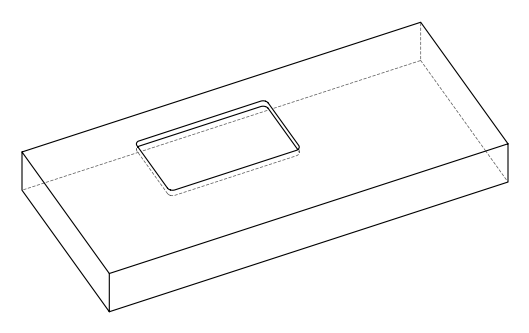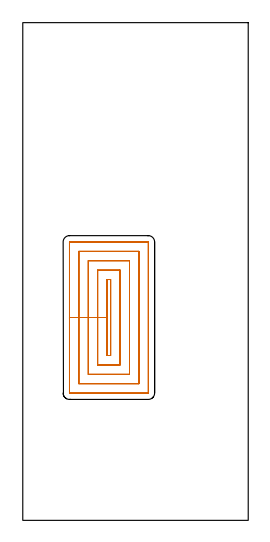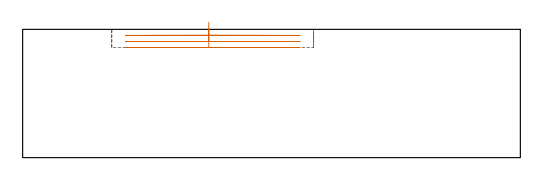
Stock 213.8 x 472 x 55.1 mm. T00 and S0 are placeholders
(PLAN: 1 operations, 0 tool changes, 9.3 min)
(1 MILL_RECTANGULAR_POCKET | POCKET_RECTANGULAR_STRAIGHT | UGT0201_129 | Follow Part, ap 2.975, ae 75% | 9.3 min | 104814 mm3)
(TOOL UGT0201_129 | Carbide End Mill 11.9 | D11.9 FL15 Z4)
(OP 1 MILL_RECTANGULAR_POCKET)
G17 G21 G94 G90
T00 M6
G54
G17 G0 G90 X79.95 Y213.249 S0 M3
G43 Z65.1 H0
Z58.1
G94 G1 Y192.35 Z52.5 F250.
Y156.35 F500.
X83.35
Y228.35
X79.95
Y192.35
X71.025
Y147.425
X92.275
Y237.275
X71.025
Y192.35
X62.1
Y138.5
X101.2
Y246.2
X62.1
Y192.35
X53.175
Y129.575
X110.125
Y255.125
X53.175
Y192.35
X44.25
Y120.7
X44.248 Y120.67
X44.27 Y120.648
X44.3 Y120.65
X119.
X119.03 Y120.648
X119.052 Y120.67
X119.05 Y120.7
Y264.
X119.052 Y264.03
X119.03 Y264.052
X119. Y264.05
X44.3
X44.27 Y264.052
X44.248 Y264.03
X44.25 Y264.
Y192.35
Y191.35
G0 X79.95 Y213.249 Z55.5
G1 Y192.35 Z49.9 F250.
Y156.35 F500.
X83.35
Y228.35
X79.95
Y192.35
X71.025
Y147.425
X92.275
Y237.275
X71.025
Y192.35
X62.1
Y138.5
X101.2
Y246.2
X62.1
Y192.35
X53.175
Y129.575
X110.125
Y255.125
X53.175
Y192.35
X44.25
Y120.7
X44.248 Y120.67
X44.27 Y120.648
X44.3 Y120.65
X119.
X119.03 Y120.648
X119.052 Y120.67
X119.05 Y120.7
Y264.
X119.052 Y264.03
X119.03 Y264.052
X119. Y264.05
X44.3
X44.27 Y264.052
X44.248 Y264.03
X44.25 Y264.
Y192.35
Y191.35
G0 X79.95 Y213.249 Z52.9
G1 Y192.35 Z47.3 F250.
Y156.35 F500.
X83.35
Y228.35
X79.95
Y192.35
X71.025
Y147.425
X92.275
Y237.275
X71.025
Y192.35
X62.1
Y138.5
X101.2
Y246.2
X62.1
Y192.35
X53.175
Y129.575
X110.125
Y255.125
X53.175
Y192.35
X44.25
Y120.7
X44.248 Y120.67
X44.27 Y120.648
X44.3 Y120.65
X119.
X119.03 Y120.648
X119.052 Y120.67
X119.05 Y120.7
Y264.
X119.052 Y264.03
X119.03 Y264.052
X119. Y264.05
X44.3
X44.27 Y264.052
X44.248 Y264.03
X44.25 Y264.
Y192.35
Y191.35
G0 Z65.1
M5
M2
